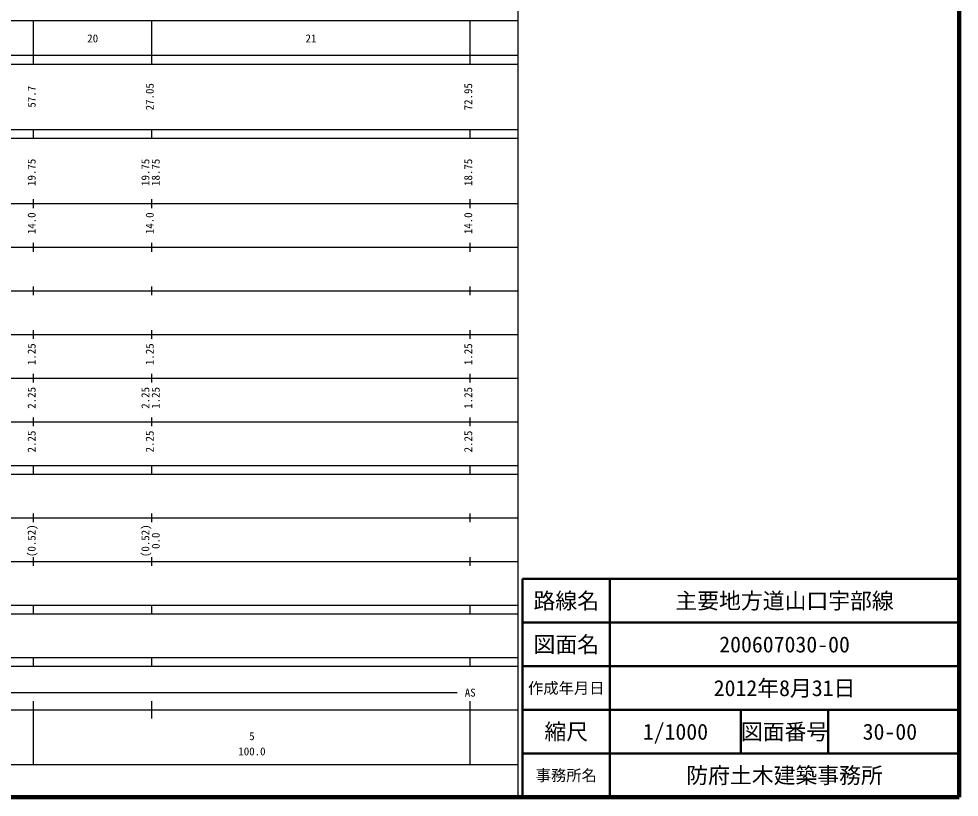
# Model space of a CAD drawing. Units: millimetres on the paper, enlarged 1000 times. Extents: x 40000 to 680000, y 20000 to 380000.
# Drawn here: x 464601 to 680000, y 20000 to 198357 of the extents above; entities that cross this region are included whole.
import ezdxf
from ezdxf.enums import TextEntityAlignment as Align

# ---------------------------------------------------------------- set-up
doc = ezdxf.new("R2010")
doc.units = ezdxf.units.MM
doc.header["$LTSCALE"] = 1000
for name, color, linetype, lineweight in [('M-TTL', 2, 'Continuous', 140), ('M-TTL-BAND', 7, 'Continuous', 25), ('M-TTL-FRAM', 2, 'Continuous', 50), ('M-TTL-LINE', 7, 'Continuous', 50)]:
    doc.layers.add(name, color=color, linetype=linetype, lineweight=lineweight)
doc.layers.add('M-TTL-TXT', color=7, linetype='Continuous')
doc.styles.add('ＭＳ ゴシック', font='')
doc.styles.get('ＭＳ ゴシック').set_extended_font_data('MS Gothic')

msp = doc.modelspace()

# ---------------------------------------------------------------- linework, layer by layer
at = {"layer": 'M-TTL'}
for p, q in [((680000, 20000), (680000, 380000)), ((40000, 20000), (680000, 20000))]:
    msp.add_line(p, q, dxfattribs=at)
at = {"layer": 'M-TTL-BAND'}
for p, q in [((579000, 20000), (579000, 370000)), ((68000, 198000), (579000, 198000)), ((468000, 188000), (468000, 198000)), ((495050, 188000), (495050, 198000)), ((568000, 188000), (568000, 198000)), ((40000, 190000), (579000, 190000)), ((40000, 188000), (579000, 188000)), ((40000, 173000), (579000, 173000)), ((468000, 171000), (468000, 173000)), ((495050, 171000), (495050, 173000)), ((568000, 171000), (568000, 173000)), ((40000, 171000), (579000, 171000)), ((40000, 156000), (579000, 156000)), ((468000, 155000), (468000, 157000)), ((495050, 155000), (495050, 157000)), ((568000, 155000), (568000, 157000)), ((468000, 145000), (468000, 147000)), ((495050, 145000), (495050, 147000)), ((568000, 145000), (568000, 147000)), ((46000, 146000), (579000, 146000)), ((52000, 136000), (579000, 136000)), ((468000, 135000), (468000, 137000)), ((495050, 135000), (495050, 137000)), ((568000, 135000), (568000, 137000)), ((46000, 126000), (579000, 126000)), ((468000, 125000), (468000, 127000)), ((495050, 125000), (495050, 127000)), ((568000, 125000), (568000, 127000)), ((468000, 115000), (468000, 117000)), ((495050, 115000), (495050, 117000)), ((568000, 115000), (568000, 117000)), ((52000, 116000), (579000, 116000)), ((46000, 106000), (579000, 106000)), ((468000, 105000), (468000, 107000)), ((495050, 105000), (495050, 107000)), ((568000, 105000), (568000, 107000)), ((40000, 96000), (579000, 96000)), ((468000, 94000), (468000, 96000)), ((495050, 94000), (495050, 96000)), ((568000, 94000), (568000, 96000)), ((40000, 94000), (579000, 94000)), ((468000, 83000), (468000, 85000)), ((495050, 83000), (495050, 85000)), ((568000, 83000), (568000, 85000)), ((49000, 84000), (579000, 84000)), ((40000, 74000), (579000, 74000)), ((468000, 73000), (468000, 75000)), ((495050, 73000), (495050, 75000)), ((568000, 73000), (568000, 75000)), ((40000, 64000), (579000, 64000)), ((468000, 62000), (468000, 64000)), ((495050, 62000), (495050, 64000)), ((568000, 62000), (568000, 64000)), ((40000, 62000), (579000, 62000)), ((40000, 52000), (579000, 52000)), ((468000, 50000), (468000, 52000)), ((495050, 50000), (495050, 52000)), ((568000, 50000), (568000, 52000)), ((40000, 50000), (579000, 50000)), ((71000, 44000), (565000, 44000)), ((468000, 27500), (468000, 42000)), ((495050, 38000), (495050, 42000)), ((568000, 27500), (568000, 42000)), ((40000, 40000), (579000, 40000)), ((68000, 27500), (579000, 27500))]:
    msp.add_line(p, q, dxfattribs=at)
at = {"layer": 'M-TTL-FRAM'}
for p, q in [((680000, 70000), (580000, 70000)), ((580000, 70000), (580000, 20000))]:
    msp.add_line(p, q, dxfattribs=at)
at = {"layer": 'M-TTL-LINE'}
for p, q in [((600000, 70000), (600000, 20000)), ((680000, 60000), (580000, 60000)), ((680000, 50000), (580000, 50000)), ((680000, 40000), (580000, 40000)), ((630000, 40000), (630000, 30000)), ((650000, 40000), (650000, 30000)), ((680000, 30000), (580000, 30000))]:
    msp.add_line(p, q, dxfattribs=at)

# ---------------------------------------------------------------- texts
at = {"layer": 'M-TTL-BAND', "style": 'ＭＳ ゴシック'}
for s, p in [('20', (481525, 192405)), ('21', (531525, 192405)), ('AS', (568000, 42500)), ('5', (518000, 32523)), ('100.0', (518000, 29033))]:
    msp.add_text(s, height=1833, dxfattribs=at).set_placement(p, align=Align.BOTTOM_CENTER)
for s, p in [('27.05', (496050, 180500)), ('72.95', (569000, 180500)), ('57.7', (469000, 180500)), ('19.75', (469000, 163174)), ('19.75', (495050, 163174)), ('18.75', (497420, 163174)), ('18.75', (569000, 163174)), ('14.0', (469000, 151500)), ('14.0', (496050, 151500)), ('14.0', (569000, 151500)), ('1.25', (469000, 121500)), ('1.25', (496050, 121500)), ('1.25', (569000, 121500)), ('2.25', (469000, 111500)), ('2.25', (495050, 111500)), ('1.25', (497420, 111500)), ('1.25', (569000, 111500)), ('2.25', (469000, 101500)), ('2.25', (496050, 101500)), ('2.25', (569000, 101500)), ('(0.52)', (469000, 78764)), ('(0.52)', (495050, 78764)), ('0.0', (497420, 78764))]:
    msp.add_text(s, height=1833, rotation=90, dxfattribs=at).set_placement(p, align=Align.BOTTOM_CENTER)
at = {"layer": 'M-TTL-TXT', "style": 'ＭＳ ゴシック'}
for s, height, p in [('路線名', 3666, (590000, 65000)), ('路線名', 3666, (590000, 65000)), ('主要地方道山口宇部線', 3666, (640000, 65000)), ('図面名', 3666, (590000, 55000)), ('図面名', 3666, (590000, 55000)), ('200607030-00', 3666, (640000, 55000)), ('作成年月日', 2566, (590000, 45000)), ('作成年月日', 2566, (590000, 45000)), ('2012年8月31日', 3666, (640000, 45000)), ('縮尺', 3666, (590000, 35000)), ('縮尺', 3666, (590000, 35000)), ('1/1000', 3666, (615000, 35000)), ('図面番号', 3666, (640000, 35000)), ('図面番号', 3666, (640000, 35000)), ('30-00', 3666, (664125, 35000)), ('事務所名', 2566, (590000, 25000)), ('事務所名', 2566, (590000, 25000)), ('防府土木建築事務所', 3666, (640000, 25000))]:
    msp.add_text(s, height=height, dxfattribs=at).set_placement(p, align=Align.MIDDLE_CENTER)

doc.saveas('drawing.dxf')
